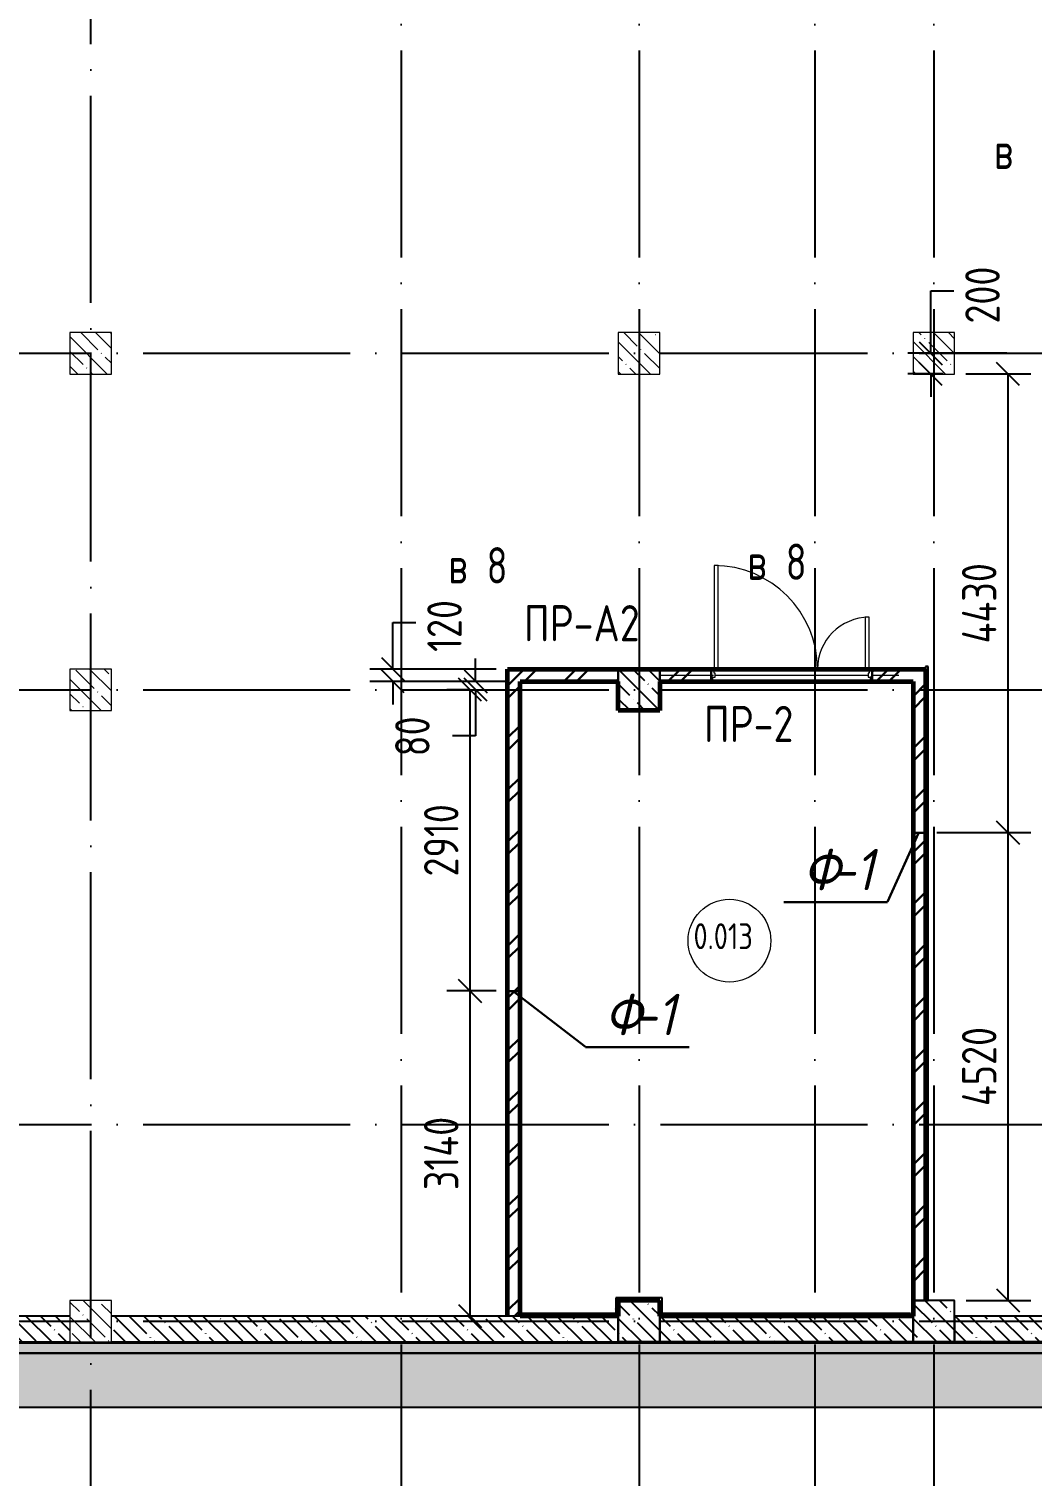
# Model space of a CAD drawing. Header units: millimetres. Extents: x -592259 to 288321, y -552984 to 293768.
# Drawn here: x 85201 to 94897, y 139815 to 153794 of the extents above; entities that cross this region are included whole.
import ezdxf

# ---------------------------------------------------------------- set-up
doc = ezdxf.new("R2010")
doc.units = ezdxf.units.MM
doc.linetypes.add('ADSK_Линия сетки', pattern=[2500, 2000, -250, 0, -250])
doc.layers.get('Defpoints').update_dxf_attribs({"color": 250})
for name, color, linetype, lineweight in [('0) Расчет', 250, 'Continuous', 60), ('0.2) Кирпич', 30, 'Continuous', 30), ('2.1)Фарх 2 выполн.', 160, 'Continuous', 30), ('3) Перемычки готовы', 3, 'Continuous', 30), ('4.1.3) Штук  3.1 вып по кирп подвал.', 6, 'Continuous', 60), ('A-ANNO-DIMS', 250, 'Continuous', 9), ('A-AREA-IDEN', 250, 'Continuous', 9), ('A-DETL-2', 250, 'Continuous', 5), ('A-DETL-GENF-1', 250, 'Continuous', 5), ('A-DOOR', 250, 'Continuous', 5), ('A-DOOR-1', 250, 'Continuous', 13), ('A-DOOR-FRAM', 250, 'Continuous', 5), ('A-FLOR-1', 250, 'Continuous', 5), ('A-GENM-1', 250, 'Continuous', 5), ('A-WALL', 250, 'Continuous', 9), ('A-WALL-1', 250, 'Continuous', 50), ('A-WALL-2', 250, 'Continuous', 5), ('A-WALL-3', 250, 'Continuous', 13), ('A-WALL-FNSH-1', 250, 'Continuous', 5), ('G-ANNO-SYMB-3', 250, 'Continuous', 9), ('I-WALL-1', 250, 'Continuous', 5), ('S-COLS-1', 250, 'Continuous', 5), ('S-COLS-2', 250, 'Continuous', 5), ('Оси-1', 250, 'ADSK_Линия сетки', 9)]:
    doc.layers.add(name, color=color, linetype=linetype, lineweight=lineweight)
doc.styles.add('GOST Common_2', font='', dxfattribs={"width": 0.8, "height": 350})
doc.styles.add('ISOCPEUR', font='isocpeur.ttf', dxfattribs={"width": 0.8, "height": 100})
doc.styles.add('ISOCPEUR_I', font='isocpeui.ttf', dxfattribs={"width": 0.9, "height": 12.5})
doc.styles.add('ISOCPEUR_I_1', font='ГОСТ тип А.ttf', dxfattribs={"height": 2500})
doc.styles.get("Standard").update_dxf_attribs({"font": 'ГОСТ тип А.ttf'})
doc.styles.get('GOST Common_2').set_extended_font_data('GOST Common')
doc.dimstyles.new('А3', dxfattribs={"dimtxt": 333, "dimasz": 222, "dimexe": 222, "dimexo": 111, "dimgap": 111, "dimtad": 1, "dimtoh": 1, "dimdec": 0, "dimrnd": 0.0015, "dimzin": 0, "dimdsep": 46, "dimtxsty": 'Standard', "dimblk": 'OBLIQUE', "dimcen": 0, "dimclrd": 7, "dimclre": 7, "dimclrt": 7, "dimadec": 0, "dimazin": 0, "dimtfac": 1, "dimtdec": 0, "dimtofl": 0, "dimtmove": 0, "dimatfit": 3, "dimfxl": 1, "dimtolj": 1, "dimtzin": 0, "dimarcsym": 0})
pattern_1 = [(45, (10997.54, 114885.93), (-251.4472, 251.4472), []), (45, (10997.54, 115266.93), (-251.4472, 251.4472), [])]
pattern_2 = [(135, (10997.54, 114885.93), (-142.5612, -142.5612), []), (135, (11140.1, 114885.93), (-142.5612, -142.5612), [252.016, -50.403, 3.353, -47.05])]
pattern_3 = [(135, (10997.54, 114885.93), (-75.43415, -75.43415), [106.68, -17.78, 3.556, -17.78]), (135, (10997.54, 114961.31), (-75.43415, -75.43415), []), (50, (10997.54, 114885.93), (127.52922, -11.15758), [13.335, -146.685]), (355, (10997.54, 114885.93), (-24.66966, 133.74002), [10.668, -117.348]), (100.451, (11008.16, 114885), (102.85973, 122.58178), [11.333, -124.663]), (46.184, (10997.54, 114921.49), (189.75516, -29.43036), [20.002, -220.027]), (96.636, (11013.35, 114919.03), (166.1822, 173.1996), [17, -186.995]), (351.184, (10997.54, 114921.49), (166.18393, 173.19757), [16.002, -176.022]), (21, (11015.32, 114912.6), (106.13027, -71.58603), [13.335, -146.685]), (326, (11015.32, 114912.6), (43.26188, 128.93175), [10.668, -117.348]), (71.451, (11024.16, 114906.63), (149.39198, 57.34505), [11.333, -124.663]), (37.5, (10997.537, 114885.926), (2.162228, 59.188357), [3.353, -112.573, 3.353, -115.773, -117.792]), (37.5, (10997.537, 114885.926), (2.162228, 59.188357), [-235.052, 3.353, -114.44]), (7.5, (10997.54, 114885.926), (46.773857, 70.126152), [3.353, -64.567, 3.353, -109.906, -44.894]), (7.5, (10997.54, 114885.926), (46.773857, 70.126152), [-181.178, 3.353, -41.542]), (327.5, (10957.89, 114885.926), (94.91367, -4.010093), [3.353, -41.097, 3.353, -135.331, -184.023]), (327.5, (10957.89, 114885.926), (94.91367, -4.010093), [-183.134, 3.353, -180.67]), (317.5, (10940.11, 114885.926), (103.69057, 17.79882), [3.353, -54.432, 3.353, -88.748, -130.683]), (317.5, (10940.11, 114885.926), (103.69057, 17.79882), [-149.885, 3.353, -127.33])]

# ---------------------------------------------------------------- blocks, each defined once
blk = doc.blocks.new('Дверь_СКБ_2Ст - СОШ_Дв_1570_1550_x2100h _пр_ завертка-35617996-АР1_Кладочный план подвала_ Блок 2_ 3')
at = {"layer": 'A-DOOR'}
h = blk.add_hatch(dxfattribs=at)
h.set_pattern_fill('FP_10', color=256, style=0, pattern_type=2)
h.set_pattern_definition([(135, (1501.41, 124.685), (-14.14214, -14.14214), []), (225, (1501.41, 124.685), (14.14214, -14.14214), [])])
h.paths.add_polyline_path([(797.5, 60), (787.5, 60), (787.5, -60), (797.5, -60)])
at = {"layer": 'A-DOOR-FRAM'}
h = blk.add_hatch(dxfattribs=at)
h.set_pattern_fill('FP_11', color=256, style=0, pattern_type=2)
h.set_pattern_definition([(45, (-621.384, 124.685), (-14.1421, 14.1421), []), (135, (-621.384, 124.685), (-14.1421, -14.1421), [])])
h.paths.add_polyline_path([(-762.5, 60), (-772.5, 60), (-772.5, -60), (-762.5, -60)])
at = {"layer": 'A-DOOR'}
for centre, radius, start, end in [((-737.5, 60), 1000, 0, 90), ((762.5, 60), 500, 90, 180)]:
    blk.add_arc(centre, radius, start, end, dxfattribs=at)
at = {"layer": 'A-DOOR-1'}
for p, q in [((-737.5, 1060), (-737.5, 60)), ((-697.5, 1060), (-737.5, 1060)), ((-697.5, 60), (-697.5, 1060)), ((762.5, 560), (722.5, 560)), ((722.5, 560), (722.5, 60)), ((762.5, 60), (762.5, 560)), ((-737.5, 60), (-697.5, 60)), ((722.5, 60), (762.5, 60))]:
    blk.add_line(p, q, dxfattribs=at)
at = {"layer": 'A-DOOR-FRAM'}
for p, q in [((-747.5, 68), (-817.5, 68)), ((-817.5, 68), (-817.5, 60)), ((-817.5, 60), (-747.5, 60)), ((-762.5, 60), (-772.5, 60)), ((-772.5, 60), (-772.5, -60)), ((-737.5, 60), (-762.5, 60)), ((-762.5, 60), (-762.5, -20)), ((-762.5, -60), (-762.5, 60)), ((-747.5, 60), (-747.5, 68)), ((-737.5, 20), (-737.5, 60)), ((-727.5, 20), (-737.5, 20)), ((-727.5, -20), (-727.5, 20)), ((762.5, 20), (752.5, 20)), ((752.5, 20), (752.5, -20)), ((762.5, 60), (762.5, 20)), ((787.5, 60), (762.5, 60)), ((842.5, 68), (772.5, 68)), ((772.5, 68), (772.5, 60)), ((772.5, 60), (842.5, 60)), ((787.5, -20), (787.5, 60)), ((797.5, 60), (787.5, 60)), ((787.5, 60), (787.5, -60)), ((797.5, -60), (797.5, 60)), ((842.5, 60), (842.5, 68)), ((-747.5, -60), (-817.5, -60)), ((-817.5, -60), (-817.5, -68)), ((-817.5, -68), (-747.5, -68)), ((-772.5, -60), (-762.5, -60)), ((-762.5, -20), (-727.5, -20)), ((-747.5, -20), (-762.5, -20)), ((-762.5, -20), (-762.5, -60)), ((-762.5, -60), (-747.5, -60)), ((-747.5, -60), (-747.5, -20)), ((-747.5, -68), (-747.5, -60)), ((752.5, -20), (787.5, -20)), ((787.5, -20), (772.5, -20)), ((772.5, -20), (772.5, -60)), ((772.5, -60), (787.5, -60)), ((842.5, -60), (772.5, -60)), ((772.5, -60), (772.5, -68)), ((772.5, -68), (842.5, -68)), ((787.5, -60), (787.5, -20)), ((787.5, -60), (797.5, -60)), ((842.5, -68), (842.5, -60))]:
    blk.add_line(p, q, dxfattribs=at)
blk = doc.blocks.new('BSC_Колонна _Прямоугольная - 400x400-V11-АР1_Кладочный план подвала_ Блок 2_ 3')
at = {"layer": 'S-COLS-2'}
h = blk.add_hatch(dxfattribs=at)
h.set_pattern_fill('FP_23', color=256, style=0, pattern_type=2)
h.set_pattern_definition([(135, (-80100, -35775), (-142.5612, -142.5612), []), (135, (-79957.44, -35775), (-142.5612, -142.5612), [252.016, -50.403, 3.353, -47.05])])
h.paths.add_polyline_path([(-200, -200), (200, -200), (200, 200), (-200, 200)])
at = {"layer": 'S-COLS-1'}
for p, q in [((200, 200), (-200, 200)), ((-200, 200), (-200, -200)), ((200, -200), (200, 200)), ((-200, -200), (200, -200))]:
    blk.add_line(p, q, dxfattribs=at)
blk = doc.blocks.new('BSC_Колонна _Прямоугольная - 400x400-V41-АР1_Кладочный план подвала_ Блок 2_ 3')
at = {"layer": 'S-COLS-2'}
h = blk.add_hatch(dxfattribs=at)
h.set_pattern_fill('FP_53', color=256, style=0, pattern_type=2)
h.set_pattern_definition([(135, (-74800, -35775), (-142.5612, -142.5612), []), (135, (-74657.44, -35775), (-142.5612, -142.5612), [252.016, -50.403, 3.353, -47.05])])
h.paths.add_polyline_path([(-200, -200), (200, -200), (200, 200), (-200, 200)])
at = {"layer": 'S-COLS-1'}
for p, q in [((200, 200), (-200, 200)), ((-200, 200), (-200, -200)), ((200, -200), (200, 200)), ((-200, -200), (200, -200))]:
    blk.add_line(p, q, dxfattribs=at)
blk = doc.blocks.new('BSC_Колонна _Прямоугольная - 400x400-V42-АР1_Кладочный план подвала_ Блок 2_ 3')
at = {"layer": 'S-COLS-2'}
h = blk.add_hatch(dxfattribs=at)
h.set_pattern_fill('FP_54', color=256, style=0, pattern_type=2)
h.set_pattern_definition([(135, (-74800, -32524.97), (-142.5612, -142.5612), []), (135, (-74657.44, -32524.97), (-142.5612, -142.5612), [252.016, -50.403, 3.353, -47.05])])
h.paths.add_polyline_path([(-200, -200), (200, -200), (200, 200), (-200, 200)])
at = {"layer": 'S-COLS-1'}
for p, q in [((200, 200), (-200, 200)), ((-200, 200), (-200, -200)), ((200, -200), (200, 200)), ((-200, -200), (200, -200))]:
    blk.add_line(p, q, dxfattribs=at)
blk = doc.blocks.new('BSC_Колонна _Прямоугольная - 400x400-V66-АР1_Кладочный план подвала_ Блок 2_ 3')
at = {"layer": 'S-COLS-2'}
h = blk.add_hatch(dxfattribs=at)
h.set_pattern_fill('FP_78', color=256, style=0, pattern_type=2)
h.set_pattern_definition([(135, (-74800, -26425), (-142.5612, -142.5612), []), (135, (-74657.44, -26425), (-142.5612, -142.5612), [252.016, -50.403, 3.353, -47.05])])
h.paths.add_polyline_path([(-200, -200), (200, -200), (200, 200), (-200, 200)])
at = {"layer": 'S-COLS-1'}
for p, q in [((200, 200), (-200, 200)), ((-200, 200), (-200, -200)), ((200, -200), (200, 200)), ((-200, -200), (200, -200))]:
    blk.add_line(p, q, dxfattribs=at)
blk = doc.blocks.new('BSC_Колонна _Прямоугольная - 400x400-V72-АР1_Кладочный план подвала_ Блок 2_ 3')
at = {"layer": 'S-COLS-2'}
h = blk.add_hatch(dxfattribs=at)
h.set_pattern_fill('FP_84', color=256, style=0, pattern_type=2)
h.set_pattern_definition([(135, (-82949.95, -35775), (-142.5612, -142.5612), []), (135, (-82807.38, -35775), (-142.5612, -142.5612), [252.016, -50.403, 3.353, -47.05])])
h.paths.add_polyline_path([(-200, -200), (200, -200), (200, 200), (-200, 200)])
at = {"layer": 'S-COLS-1'}
for p, q in [((200, 200), (-200, 200)), ((-200, 200), (-200, -200)), ((200, -200), (200, 200)), ((-200, -200), (200, -200))]:
    blk.add_line(p, q, dxfattribs=at)
blk = doc.blocks.new('ADSK_КолоннаНесущая_Швеллер_Гнутый_ГОСТ 8278-83 - 140х60х5_таб_1-32331390-АР1_Кладочный план подвала_ Блок 2_ 3')
at = {"layer": 'S-COLS-1'}
for p, q in [((-16.2, 58), (-16.2, -58)), ((-11.2, -58), (-11.2, 58)), ((43.8, 70), (-4.2, 70)), ((-4.2, 65), (43.8, 65)), ((43.8, 65), (43.8, 70)), ((43.8, -65), (-4.2, -65)), ((-4.2, -70), (43.8, -70)), ((43.8, -70), (43.8, -65))]:
    blk.add_line(p, q, dxfattribs=at)
for centre, radius, start, end in [((-4.2, 58), 12, 90, 180), ((-4.2, 58), 7, 90, 180), ((-4.2, -58), 12, 180, 270), ((-4.2, -58), 7, 180, 270)]:
    blk.add_arc(centre, radius, start, end, dxfattribs=at)
blk = doc.blocks.new('Ом_Арматурная перемычка - A1-0_4У-32788954-АР1_Кладочный план подвала_ Блок 2_ 3')
at = {"layer": 'A-GENM-1'}
blk.add_line((-75, 0), (445, 0), dxfattribs=at)
blk = doc.blocks.new('Ом_Перемычка из уголков - A1-1_57 63x100x6-34134791-АР1_Кладочный план подвала_ Блок 2_ 3')
at = {"layer": 'A-GENM-1'}
for p, q in [((-910, 0), (-660, 0)), ((-615, 0), (865, 0)), ((910, 0), (1160, 0))]:
    blk.add_line(p, q, dxfattribs=at)
blk = doc.blocks.new('AAR_СКБ_Марка_Помещения - Номер-17325395-АР1_Кладочный план подвала_ Блок 2_ 3')
at = {"layer": 'A-AREA-IDEN'}
blk.add_circle((0, 1.5), 4, dxfattribs=at)
blk = doc.blocks.new('_Oblique')
at = {"color": 0, "linetype": 'ByBlock', "lineweight": -2}
blk.add_line((-0.5, -0.5), (0.5, 0.5), dxfattribs=at)
blk = doc.blocks.new('*D5186')
at = {"layer": 'A-ANNO-DIMS', "color": 7, "lineweight": -2, "transparency": 16777216}
for p, q in [((88718, 147611), (88718, 148059)), ((88718, 148059), (88940, 148059)), ((89716, 147611), (88496, 147611)), ((89836, 147491), (88496, 147491)), ((88718, 147491), (88718, 147269))]:
    blk.add_line(p, q, dxfattribs=at)
at = {"layer": 'Defpoints', "color": 0, "transparency": 16777216}
for p in [(88718, 147491), (89827, 147611), (89947, 147491)]:
    blk.add_point(p, dxfattribs=at)
at = {"layer": 'A-ANNO-DIMS', "color": 7, "lineweight": -2, "transparency": 16777216, "xscale": 222, "yscale": 222, "zscale": 222}
for p, rotation in [((88718, 147611), 270), ((88718, 147491), 90)]:
    blk.add_blockref('_Oblique', p, dxfattribs=dict(at, rotation=rotation))
at = {"layer": 'A-ANNO-DIMS', "color": 7, "lineweight": -2, "transparency": 16777216, "insert": (89051, 147776), "char_height": 333, "width": 1.68, "attachment_point": 1, "rotation": 90, "line_spacing_factor": 1.022761}
blk.add_mtext('\\A1;120', dxfattribs=at)
blk = doc.blocks.new('*D5187')
at = {"layer": 'A-ANNO-DIMS', "color": 7, "lineweight": -2, "transparency": 16777216}
for p, q in [((89518, 147491), (89518, 147713)), ((89836, 147491), (89296, 147491)), ((89452, 147411), (89296, 147411)), ((89518, 147411), (89518, 146967)), ((89518, 146967), (89296, 146967))]:
    blk.add_line(p, q, dxfattribs=at)
at = {"layer": 'Defpoints', "color": 0, "transparency": 16777216}
for p in [(89947, 147491), (89518, 147411), (89563, 147411)]:
    blk.add_point(p, dxfattribs=at)
at = {"layer": 'A-ANNO-DIMS', "color": 7, "lineweight": -2, "transparency": 16777216, "xscale": 222, "yscale": 222, "zscale": 222}
for p, rotation in [((89518, 147491), 270), ((89518, 147411), 90)]:
    blk.add_blockref('_Oblique', p, dxfattribs=dict(at, rotation=rotation))
at = {"layer": 'A-ANNO-DIMS', "color": 7, "lineweight": -2, "transparency": 16777216, "insert": (88741, 146767), "char_height": 333, "width": 1.24, "attachment_point": 1, "rotation": 90, "line_spacing_factor": 1.022761}
blk.add_mtext('\\A1;80', dxfattribs=at)
blk = doc.blocks.new('*D5188')
at = {"layer": 'A-ANNO-DIMS', "color": 7, "lineweight": -2, "transparency": 16777216}
for p, q in [((89452, 147411), (89241, 147411)), ((89463, 147411), (89463, 144501)), ((89718, 144501), (89241, 144501))]:
    blk.add_line(p, q, dxfattribs=at)
at = {"layer": 'Defpoints', "color": 0, "transparency": 16777216}
for p in [(89563, 147411), (89463, 144501), (89829, 144501)]:
    blk.add_point(p, dxfattribs=at)
at = {"layer": 'A-ANNO-DIMS', "color": 7, "lineweight": -2, "transparency": 16777216, "xscale": 222, "yscale": 222, "zscale": 222}
for p, rotation in [((89463, 147411), 90), ((89463, 144501), 270)]:
    blk.add_blockref('_Oblique', p, dxfattribs=dict(at, rotation=rotation))
at = {"layer": 'A-ANNO-DIMS', "color": 7, "lineweight": -2, "transparency": 16777216, "insert": (89186, 145956), "char_height": 333, "width": 2.3, "attachment_point": 5, "rotation": 90}
blk.add_mtext('\\A1;2910', dxfattribs=at)
blk = doc.blocks.new('*D5189')
at = {"layer": 'A-ANNO-DIMS', "color": 7, "lineweight": -2, "transparency": 16777216}
for p, q in [((89718, 144501), (89241, 144501)), ((89463, 144501), (89463, 141361)), ((89452, 141361), (89241, 141361))]:
    blk.add_line(p, q, dxfattribs=at)
at = {"layer": 'Defpoints', "color": 0, "transparency": 16777216}
for p in [(89829, 144501), (89463, 141361), (89563, 141361)]:
    blk.add_point(p, dxfattribs=at)
at = {"layer": 'A-ANNO-DIMS', "color": 7, "lineweight": -2, "transparency": 16777216, "xscale": 222, "yscale": 222, "zscale": 222}
for p, rotation in [((89463, 144501), 90), ((89463, 141361), 270)]:
    blk.add_blockref('_Oblique', p, dxfattribs=dict(at, rotation=rotation))
at = {"layer": 'A-ANNO-DIMS', "color": 7, "lineweight": -2, "transparency": 16777216, "insert": (89186, 142931), "char_height": 333, "width": 2.38, "attachment_point": 5, "rotation": 90}
blk.add_mtext('\\A1;3140', dxfattribs=at)
blk = doc.blocks.new('*D5190')
at = {"layer": 'A-ANNO-DIMS', "color": 7, "lineweight": -2, "transparency": 16777216}
for p, q in [((93918, 150661), (93918, 151264)), ((93918, 151264), (94140, 151264)), ((94652, 150661), (93696, 150661)), ((94036, 150461), (93696, 150461)), ((93918, 150461), (93918, 150239))]:
    blk.add_line(p, q, dxfattribs=at)
at = {"layer": 'Defpoints', "color": 0, "transparency": 16777216}
for p in [(94763, 150661), (93918, 150461), (94147, 150461)]:
    blk.add_point(p, dxfattribs=at)
at = {"layer": 'A-ANNO-DIMS', "color": 7, "lineweight": -2, "transparency": 16777216, "xscale": 222, "yscale": 222, "zscale": 222}
for p, rotation in [((93918, 150661), 270), ((93918, 150461), 90)]:
    blk.add_blockref('_Oblique', p, dxfattribs=dict(at, rotation=rotation))
at = {"layer": 'A-ANNO-DIMS', "color": 7, "lineweight": -2, "transparency": 16777216, "insert": (94251, 150948), "char_height": 333, "width": 1.86, "attachment_point": 1, "rotation": 90, "line_spacing_factor": 1.022761}
blk.add_mtext('\\A1;200', dxfattribs=at)
blk = doc.blocks.new('*D5191')
at = {"layer": 'A-ANNO-DIMS', "color": 7, "lineweight": -2, "transparency": 16777216}
for p, q in [((94258, 150461), (94885, 150461)), ((94663, 150461), (94663, 146031)), ((93976, 146031), (94885, 146031))]:
    blk.add_line(p, q, dxfattribs=at)
at = {"layer": 'Defpoints', "color": 0, "transparency": 16777216}
for p in [(94147, 150461), (93865, 146031), (94663, 146031)]:
    blk.add_point(p, dxfattribs=at)
at = {"layer": 'A-ANNO-DIMS', "color": 7, "lineweight": -2, "transparency": 16777216, "xscale": 222, "yscale": 222, "zscale": 222}
for p, rotation in [((94663, 150461), 90), ((94663, 146031), 270)]:
    blk.add_blockref('_Oblique', p, dxfattribs=dict(at, rotation=rotation))
at = {"layer": 'A-ANNO-DIMS', "color": 7, "lineweight": -2, "transparency": 16777216, "insert": (94386, 148246), "char_height": 333, "width": 2.65, "attachment_point": 5, "rotation": 90}
blk.add_mtext('\\A1;4430', dxfattribs=at)
blk = doc.blocks.new('*D5192')
at = {"layer": 'A-ANNO-DIMS', "color": 7, "lineweight": -2, "transparency": 16777216}
for p, q in [((93976, 146031), (94885, 146031)), ((94663, 146031), (94663, 141511)), ((94259, 141511), (94885, 141511))]:
    blk.add_line(p, q, dxfattribs=at)
at = {"layer": 'Defpoints', "color": 0, "transparency": 16777216}
for p in [(93865, 146031), (94148, 141511), (94663, 141511)]:
    blk.add_point(p, dxfattribs=at)
at = {"layer": 'A-ANNO-DIMS', "color": 7, "lineweight": -2, "transparency": 16777216, "xscale": 222, "yscale": 222, "zscale": 222}
for p, rotation in [((94663, 146031), 90), ((94663, 141511), 270)]:
    blk.add_blockref('_Oblique', p, dxfattribs=dict(at, rotation=rotation))
at = {"layer": 'A-ANNO-DIMS', "color": 7, "lineweight": -2, "transparency": 16777216, "insert": (94386, 143771), "char_height": 333, "width": 2.57, "attachment_point": 5, "rotation": 90}
blk.add_mtext('\\A1;4520', dxfattribs=at)

msp = doc.modelspace()

# ---------------------------------------------------------------- hatches: boundary and pattern name
at = {"layer": '0.2) Кирпич'}
h = msp.add_hatch(dxfattribs=at)
h.set_pattern_fill('FP_2', color=256, style=0, pattern_type=2)
h.set_pattern_definition(pattern_1)
h.paths.add_polyline_path([(89827.4838, 141360.9267), (89947.4838, 141360.9267), (89947.4838, 147610.8934), (89827.4838, 147610.8934), (89827.4838, 142849.7617)])
h = msp.add_hatch(dxfattribs=at)
h.set_pattern_fill('FP_2', color=256, style=0, pattern_type=2)
h.set_pattern_definition(pattern_1)
h.paths.add_polyline_path([(93357.4838, 147490.8934), (93747.4838, 147490.8934), (93747.4838, 147610.8934), (93357.4838, 147610.8934)])
h.paths.add_polyline_path([(89947.4838, 147490.8934), (90897.5374, 147490.8934), (90897.5374, 147610.8934), (89947.4838, 147610.8934)])
h.paths.add_polyline_path([(91297.5374, 147490.8934), (91787.4838, 147490.8934), (91787.4838, 147610.8934), (91297.5374, 147610.8934)])
h = msp.add_hatch(dxfattribs=at)
h.set_pattern_fill('FP_2', color=256, style=0, pattern_type=2)
h.set_pattern_definition(pattern_1)
h.paths.add_polyline_path([(93747.4838, 141510.9262), (93867.4838, 141510.9262), (93867.4838, 147610.8934), (93747.4838, 147610.8934), (93747.4838, 142849.7617)])
at = {"layer": 'A-DETL-GENF-1', "lineweight": -2}
h = msp.add_hatch(dxfattribs=at)
h.set_pattern_fill('FP_124', color=256, style=0, pattern_type=2)
h.set_pattern_definition([(135, (11421.8, 114885.93), (-424.26407, 3e-14), [600, 0, 0, 0]), (45, (10997.54, 114885.93), (-424.26407, 0), [600, 0, 0, 0]), (45, (10997.54, 115098.06), (-424.26407, 0), [150, -450]), (135, (11315.74, 115204.12), (-424.26407, 3e-14), [150, -450]), (45, (11315.74, 114992), (-424.26407, 0), [150, -450]), (135, (11209.67, 114885.93), (-424.26407, 3e-14), [150, -450])])
h.paths.add_polyline_path([(164577.5167, 114080.9267), (164577.5167, 174490.9262), (146867.5374, 174490.9262), (146867.5253, 174090.9262), (132367.5473, 174090.9262), (132367.5473, 172390.9267), (129627.538, 172390.9267), (129627.538, 174090.9262), (120727.5383, 174090.9262), (120727.5383, 174490.9262), (87962.538, 174490.9262), (87962.538, 174090.9267), (84292.5374, 174090.9267), (84292.5374, 171140.9262), (81177.5374, 171140.9262), (81177.5374, 174090.9267), (78864.3215, 174090.9267), (78864.3215, 173570.9267), (80657.5374, 173570.9267), (80657.5374, 170620.9262), (84812.5374, 170620.9262), (84812.5374, 173570.9267), (88482.538, 173570.9267), (88482.538, 173970.9262), (120207.5383, 173970.9262), (120207.5383, 173570.9262), (129107.538, 173570.9262), (129107.538, 171870.9267), (132887.5473, 171870.9267), (132887.5473, 173570.9262), (147387.5374, 173570.9262), (147387.5374, 173970.9262), (164057.5167, 173970.9262), (164057.5167, 114600.9267), (147387.5977, 114600.9267), (147387.5977, 127320.9262), (136557.5374, 127320.9262), (136557.5374, 124800.9267), (124737.538, 124800.9267), (124737.538, 133800.9262), (115587.538, 133800.9262), (115587.538, 141000.9267), (80187.5374, 141000.9267), (80187.5374, 158100.9262), (78864.3215, 158100.9262), (78864.3215, 157580.9262), (79667.5374, 157580.9262), (79667.5374, 140480.9267), (115067.538, 140480.9267), (115067.538, 133280.9262), (124217.538, 133280.9262), (124217.538, 124280.9267), (137077.5374, 124280.9267), (137077.5374, 126800.9262), (146867.5977, 126800.9262), (146867.5977, 114080.9267), (159660.2072, 114080.9267)])
at = {"layer": 'A-WALL', "lineweight": -2}
msp.add_hatch(color=256, dxfattribs=at).paths.add_polyline_path([(115589.538, 141102.9267), (115689.538, 141102.9267), (115689.538, 141110.9267), (80289.5374, 141110.9262), (80289.5374, 141102.9267), (115587.538, 141102.9267)])
at = {"layer": 'A-WALL-2', "lineweight": -2}
h = msp.add_hatch(dxfattribs=at)
h.set_pattern_fill('FP_3', color=256, style=0, pattern_type=2)
h.set_pattern_definition([(0, (10997.54, 114885.926), (120.968, 69.841), [80.645, -161.29]), (120, (10997.54, 114885.926), (-120.96808, 69.84086), [80.645, -161.29]), (60, (10997.54, 114885.926), (-8e-05, 139.68186), [0, -161.29, 80.645, 0])])
h.paths.add_polyline_path([(115589.538, 141002.9267), (115589.538, 141102.9267), (80189.5374, 141102.9267), (80189.5374, 141002.9267), (115587.538, 141002.9267)])
at = {"layer": 'I-WALL-1', "lineweight": -2}
h = msp.add_hatch(dxfattribs=at)
h.set_pattern_fill('FP_122', color=256, style=0, pattern_type=2)
h.set_pattern_definition(pattern_3)
h.paths.add_polyline_path([(93892.4838, 141510.9262), (93892.4838, 147635.8934), (93867.4838, 147635.8934), (93867.4838, 141510.9262)])
h = msp.add_hatch(dxfattribs=at)
h.set_pattern_fill('FP_122', color=256, style=0, pattern_type=2)
h.set_pattern_definition(pattern_3)
h.paths.add_polyline_path([(91297.5374, 141510.9262), (91297.5374, 141535.9262), (90872.5374, 141535.9262), (90872.5374, 141510.9262), (90897.5374, 141510.9262)])
h = msp.add_hatch(dxfattribs=at)
h.set_pattern_fill('FP_122', color=256, style=0, pattern_type=2)
h.set_pattern_definition(pattern_3)
h.paths.add_polyline_path([(90897.5374, 141385.9267), (90897.5374, 141510.9262), (90872.5374, 141510.9262), (90872.5374, 141385.9267)])
h = msp.add_hatch(dxfattribs=at)
h.set_pattern_fill('FP_122', color=256, style=0, pattern_type=2)
h.set_pattern_definition(pattern_3)
h.paths.add_polyline_path([(91322.5374, 141360.9267), (91322.5374, 141535.9262), (91297.5374, 141535.9262), (91297.5374, 141360.9267)])
h = msp.add_hatch(dxfattribs=at)
h.set_pattern_fill('FP_1', color=256, style=0, pattern_type=2)
h.set_pattern_definition(pattern_2)
h.paths.add_polyline_path([(85597.5374, 141110.9267), (85597.5374, 141360.9267), (80697.5374, 141360.9267), (80697.5374, 141110.9267)])
h = msp.add_hatch(dxfattribs=at)
h.set_pattern_fill('FP_1', color=256, style=0, pattern_type=2)
h.set_pattern_definition(pattern_2)
h.paths.add_polyline_path([(90897.5374, 141110.9267), (90897.5374, 141360.9267), (85997.5374, 141360.9267), (85997.5374, 141110.9267), (89637.1062, 141110.9267)])
h = msp.add_hatch(dxfattribs=at)
h.set_pattern_fill('FP_122', color=256, style=0, pattern_type=2)
h.set_pattern_definition(pattern_3)
h.paths.add_polyline_path([(89972.4838, 141360.9267), (90897.5374, 141360.9267), (90897.5374, 141385.9267), (89972.4838, 141385.9267)])
h = msp.add_hatch(dxfattribs=at)
h.set_pattern_fill('FP_1', color=256, style=0, pattern_type=2)
h.set_pattern_definition(pattern_2)
h.paths.add_polyline_path([(93747.5376, 141110.9267), (93747.5376, 141360.9267), (91297.5374, 141360.9267), (91297.5374, 141110.9267), (92330.3024, 141110.9267)])
h = msp.add_hatch(dxfattribs=at)
h.set_pattern_fill('FP_122', color=256, style=0, pattern_type=2)
h.set_pattern_definition(pattern_3)
h.paths.add_polyline_path([(93722.4838, 141360.9267), (93722.4838, 141385.9267), (91322.5374, 141385.9267), (91322.5374, 141360.9267), (92330.3024, 141360.9267)])
h = msp.add_hatch(dxfattribs=at)
h.set_pattern_fill('FP_1', color=256, style=0, pattern_type=2)
h.set_pattern_definition(pattern_2)
h.paths.add_polyline_path([(99447.538, 141110.9267), (99447.538, 141360.9267), (94147.5376, 141360.9267), (94147.5376, 141110.9267), (95023.4986, 141110.9267)])
at = {"layer": 'S-COLS-2', "lineweight": -2}
h = msp.add_hatch(dxfattribs=at)
h.set_pattern_fill('FP_1', color=256, style=0, pattern_type=2)
h.set_pattern_definition(pattern_2)
h.paths.add_polyline_path([(91297.5374, 147210.8934), (91297.5374, 147610.8934), (90897.5374, 147610.8934), (90897.5374, 147210.8934)])
h = msp.add_hatch(dxfattribs=at)
h.set_pattern_fill('FP_1', color=256, style=0, pattern_type=2)
h.set_pattern_definition(pattern_2)
h.paths.add_polyline_path([(90897.5374, 141110.9262), (91297.5374, 141110.9262), (91297.5374, 141510.9262), (90897.5374, 141510.9262), (90897.5374, 141360.9267)])
h = msp.add_hatch(dxfattribs=at)
h.set_pattern_fill('FP_1', color=256, style=0, pattern_type=2)
h.set_pattern_definition(pattern_2)
h.paths.add_polyline_path([(94147.5376, 141110.9262), (94147.5376, 141510.9262), (93747.5376, 141510.9262), (93747.5376, 141110.9262)])

# ---------------------------------------------------------------- linework, layer by layer
at = {"layer": '0) Расчет'}
for points in [[(89827.4838, 141360.9267), (89827.4838, 147610.8934)], [(89947.4838, 147490.8934), (90897.5374, 147490.8934)], [(91297.5374, 147610.8934), (91787.4838, 147610.8934)], [(93357.4838, 147610.8934), (93867.4838, 147610.8934)], [(93747.4838, 147490.8934), (93747.4838, 141510.9262)]]:
    msp.add_lwpolyline(points, dxfattribs=at)
at = {"layer": '0.2) Кирпич'}
for p, q in [((90897.5374, 147610.8934), (89827.4838, 147610.8934)), ((89827.4838, 147610.8934), (89827.4838, 141360.9267)), ((89947.4838, 147490.8934), (90897.5374, 147490.8934)), ((89947.4838, 141360.9267), (89947.4838, 147490.8934)), ((91742.4838, 147610.8934), (91297.5374, 147610.8934)), ((91297.5374, 147490.8934), (91742.4838, 147490.8934)), ((93867.4838, 147610.8934), (93402.4838, 147610.8934)), ((93402.4838, 147490.8934), (93747.4838, 147490.8934)), ((93747.4838, 147490.8934), (93747.4838, 141510.9262)), ((93867.4838, 141510.9262), (93867.4838, 147610.8934))]:
    msp.add_line(p, q, dxfattribs=at)
at = {"layer": '2.1)Фарх 2 выполн.'}
for p, q in [((93798.4542, 146023.7638), (93498.486, 145360.6635)), ((92498.486, 145357.5196), (93498.486, 145357.5196)), ((89884.2639, 144495.2518), (90580.8219, 143960.6635)), ((90580.8219, 143957.5196), (91580.8219, 143957.5196))]:
    msp.add_line(p, q, dxfattribs=at)
at = {"layer": '4.1.3) Штук  3.1 вып по кирп подвал.'}
for p, q in [((89827.4838, 141360.9267), (89827.4838, 147610.8934)), ((89827.4838, 147610.8934), (90897.5374, 147610.8934)), ((89947.4838, 147490.8934), (90897.5374, 147490.8934)), ((89947.4838, 141360.9267), (89947.4838, 147490.8934)), ((91297.5374, 147610.8934), (93867.4838, 147610.8934)), ((91297.5374, 147490.8934), (93747.5376, 147490.8934)), ((93747.5376, 147490.8934), (93747.5376, 141360.9267)), ((93867.4838, 147610.8934), (93867.4838, 141510.9262))]:
    msp.add_line(p, q, dxfattribs=at)
at = {"layer": '4.1.3) Штук  3.1 вып по кирп подвал.', "color": 3}
for p, q in [((90897.5374, 147610.8934), (91297.5374, 147610.8934)), ((90897.5374, 147210.8934), (90897.5374, 147490.8934)), ((91297.5374, 147490.8934), (91297.5374, 147210.8934)), ((91297.5374, 147210.8934), (90897.5374, 147210.8934)), ((91297.5374, 141510.9262), (90897.5374, 141510.9262)), ((90897.5374, 141510.9262), (90897.5374, 141360.9267)), ((91297.5374, 141360.9267), (91297.5374, 141510.9262)), ((90897.5374, 141360.9267), (89947.4838, 141360.9267)), ((93747.5376, 141360.9267), (91297.5374, 141360.9267))]:
    msp.add_line(p, q, dxfattribs=at)
at = {"layer": 'A-DETL-2', "lineweight": -2}
for p, q in [((115587.538, 141000.9267), (80187.5374, 141000.9267)), ((79667.5374, 140480.9267), (115067.538, 140480.9267))]:
    msp.add_line(p, q, dxfattribs=at)
at = {"layer": 'A-FLOR-1', "lineweight": -2}
msp.add_line((93747.4838, 141360.9267), (93747.4838, 141510.9262), dxfattribs=at)
at = {"layer": 'A-WALL-1', "lineweight": -2}
for p, q in [((85597.5374, 141360.9267), (80697.5374, 141360.9267)), ((90897.5374, 141360.9267), (85997.5374, 141360.9267)), ((93747.5376, 141360.9267), (91297.5374, 141360.9267)), ((99447.538, 141360.9267), (94147.5376, 141360.9267)), ((94147.5376, 141360.9267), (94147.5376, 141110.9267)), ((80697.5374, 141110.9267), (85597.5374, 141110.9267)), ((85997.5374, 141110.9267), (90897.5374, 141110.9267)), ((91297.5374, 141110.9267), (93747.5376, 141110.9267)), ((99447.538, 141110.9267), (94147.5376, 141110.9267))]:
    msp.add_line(p, q, dxfattribs=at)
at = {"layer": 'A-WALL-2', "lineweight": -2}
for p, q in [((90897.5374, 147490.8934), (90897.5374, 147610.8934)), ((91297.5374, 147610.8934), (91297.5374, 147490.8934)), ((93747.4838, 141510.9262), (93867.4838, 141510.9262)), ((90897.5374, 141110.9267), (90897.5374, 141360.9267)), ((91297.5374, 141360.9267), (91297.5374, 141110.9267)), ((93747.5376, 141110.9267), (93747.5376, 141360.9267)), ((80187.5374, 141002.9267), (115589.538, 141002.9267))]:
    msp.add_line(p, q, dxfattribs=at)
at = {"layer": 'A-WALL-3', "lineweight": -2}
for p, q in [((80289.5374, 141102.9267), (115689.538, 141102.9267)), ((94147.5376, 141110.9267), (90897.5374, 141110.9267))]:
    msp.add_line(p, q, dxfattribs=at)
at = {"layer": 'A-WALL-FNSH-1', "lineweight": -2}
for p, q in [((93867.4838, 147635.8934), (93867.4838, 147610.8934)), ((93892.4838, 147635.8934), (93867.4838, 147635.8934)), ((93892.4838, 141510.9262), (93892.4838, 147635.8934)), ((91322.5374, 141535.9262), (90872.5374, 141535.9262)), ((90872.5374, 141535.9262), (90872.5374, 141385.9267)), ((90897.5374, 141510.9262), (91297.5374, 141510.9262)), ((90897.5374, 141360.9267), (90897.5374, 141510.9262)), ((91297.5374, 141510.9262), (91297.5374, 141360.9267)), ((91322.5374, 141385.9267), (91322.5374, 141535.9262)), ((93867.4838, 141510.9262), (93892.4838, 141510.9262)), ((90872.5374, 141385.9267), (89972.4838, 141385.9267)), ((89972.4838, 141385.9267), (89972.4838, 141360.9267)), ((93722.4838, 141385.9267), (91322.5374, 141385.9267)), ((93722.4838, 141360.9267), (93722.4838, 141385.9267))]:
    msp.add_line(p, q, dxfattribs=at)
at = {"layer": 'I-WALL-1', "lineweight": -2}
for p, q in [((93332.4838, 147490.8934), (91812.4838, 147490.8934)), ((91862.4838, 147610.8934), (93282.4838, 147610.8934))]:
    msp.add_line(p, q, dxfattribs=at)
at = {"layer": 'S-COLS-1', "lineweight": -2}
for p, q in [((91297.5374, 147610.8934), (90897.5374, 147610.8934)), ((90897.5374, 147610.8934), (90897.5374, 147490.8934)), ((90897.5374, 147490.8934), (90897.5374, 147210.8934)), ((91297.5374, 147490.8934), (91297.5374, 147610.8934)), ((91297.5374, 147210.8934), (91297.5374, 147490.8934)), ((90897.5374, 147210.8934), (91297.5374, 147210.8934)), ((91297.5374, 141510.9262), (90897.5374, 141510.9262)), ((90897.5374, 141510.9262), (90897.5374, 141360.9267)), ((91297.5374, 141360.9267), (91297.5374, 141510.9262)), ((93867.4838, 141510.9262), (93747.5376, 141510.9262)), ((93747.5376, 141510.9262), (93747.5376, 141360.9267)), ((94147.5376, 141510.9262), (93867.4838, 141510.9262)), ((94147.5376, 141110.9262), (94147.5376, 141510.9262)), ((90897.5374, 141360.9267), (90897.5374, 141110.9262)), ((91297.5374, 141110.9262), (91297.5374, 141360.9267)), ((93747.5376, 141360.9267), (93747.5376, 141110.9262)), ((90897.5374, 141110.9262), (91297.5374, 141110.9262)), ((93747.5376, 141110.9262), (94147.5376, 141110.9262))]:
    msp.add_line(p, q, dxfattribs=at)
at = {"layer": 'Оси-1', "lineweight": -2}
for p, q in [((85797.5374, 111147.0862), (85797.5374, 176087.9307)), ((88797.5374, 176087.9307), (88797.5374, 111127.0862)), ((91097.5374, 176087.9307), (91097.5374, 111147.0862)), ((92797.5374, 176087.9307), (92797.5374, 111147.0862)), ((93947.5376, 176087.9307), (93947.5376, 111147.0862)), ((76304.6994, 150660.9262), (165452.1084, 150660.9262)), ((76304.6994, 147410.9266), (166722.1084, 147410.9266)), ((76304.6994, 143210.9266), (166722.1084, 143210.9266)), ((76304.6994, 141310.9262), (165452.1084, 141310.9262))]:
    msp.add_line(p, q, dxfattribs=at)

# ---------------------------------------------------------------- block references
at = {"layer": 'A-AREA-IDEN', "lineweight": -2, "xscale": 99.99999999999993, "yscale": 99.99999999999993, "zscale": 99.99999999999993}
msp.add_blockref('AAR_СКБ_Марка_Помещения - Номер-17325395-АР1_Кладочный план подвала_ Блок 2_ 3', (91971.8641, 144836.2412), dxfattribs=at)
at = {"layer": 'A-DOOR', "lineweight": -2}
msp.add_blockref('Дверь_СКБ_2Ст - СОШ_Дв_1570_1550_x2100h _пр_ завертка-35617996-АР1_Кладочный план подвала_ Блок 2_ 3', (92559.9838, 147550.8934), dxfattribs=at)
at = {"layer": 'A-GENM-1', "lineweight": -2}
for name, p in [('Ом_Арматурная перемычка - A1-0_4У-32788954-АР1_Кладочный план подвала_ Блок 2_ 3', (91372.5374, 147550.8934)), ('Ом_Перемычка из уголков - A1-1_57 63x100x6-34134791-АР1_Кладочный план подвала_ Блок 2_ 3', (92447.4838, 147550.8934))]:
    msp.add_blockref(name, p, dxfattribs=at)
at = {"layer": 'S-COLS-1', "lineweight": -2}
for name, p in [('BSC_Колонна _Прямоугольная - 400x400-V41-АР1_Кладочный план подвала_ Блок 2_ 3', (85797.5374, 150660.9262)), ('BSC_Колонна _Прямоугольная - 400x400-V11-АР1_Кладочный план подвала_ Блок 2_ 3', (91097.5374, 150660.9262)), ('BSC_Колонна _Прямоугольная - 400x400-V72-АР1_Кладочный план подвала_ Блок 2_ 3', (93947.4838, 150660.9262)), ('BSC_Колонна _Прямоугольная - 400x400-V42-АР1_Кладочный план подвала_ Блок 2_ 3', (85797.5374, 147410.8934)), ('BSC_Колонна _Прямоугольная - 400x400-V66-АР1_Кладочный план подвала_ Блок 2_ 3', (85797.5374, 141310.9262))]:
    msp.add_blockref(name, p, dxfattribs=at)
at = {"layer": 'S-COLS-1', "lineweight": -2, "rotation": 90.00000000000004}
for p in [(93807.4838, 146042.1262), (89887.4838, 144512.0934)]:
    msp.add_blockref('ADSK_КолоннаНесущая_Швеллер_Гнутый_ГОСТ 8278-83 - 140х60х5_таб_1-32331390-АР1_Кладочный план подвала_ Блок 2_ 3', p, dxfattribs=at)

# ---------------------------------------------------------------- texts
at = {"layer": '2.1)Фарх 2 выполн.', "char_height": 400, "attachment_point": 1, "style": 'ISOCPEUR_I'}
for s, insert, width in [('\\fISOCPEUR|b0|i1|c204|p34|;Ф', (92680.4663, 145873.6278), 312.658125), ('-1', (92938.4351, 145873.6278), 384.81), ('\\fISOCPEUR|b0|i1|c204|p34|;Ф', (90762.8022, 144473.6278), 312.658125), ('-1', (91020.771, 144473.6278), 384.81)]:
    msp.add_mtext(s, dxfattribs=dict(at, insert=insert, width=width))
at = {"layer": '3) Перемычки готовы', "char_height": 350, "width": 333.502, "attachment_point": 1, "style": 'ISOCPEUR_I_1'}
for s, insert in [('ПР-А2', (89984.1855, 148228.4196)), ('ПР-2', (91723.8725, 147255.1479))]:
    msp.add_mtext(s, dxfattribs=dict(at, insert=insert))
at = {"layer": 'A-AREA-IDEN', "lineweight": -2, "insert": (91624.0399, 145154.9718), "char_height": 250, "width": 800.885812, "attachment_point": 1, "style": 'ISOCPEUR'}
msp.add_mtext('0.013', dxfattribs=at)
at = {"layer": 'G-ANNO-SYMB-3', "lineweight": -2, "char_height": 350, "attachment_point": 1, "style": 'GOST Common_2'}
for s, insert, width in [('\\fGOST Common|b0|i0|c204|p34|;\\W.8;в', (94527.5991, 152791.7939), 243.713), (' 8', (89454.6811, 148787.5763), 359.156), (' 8', (92345.856, 148822.3754), 359.156), ('\\fGOST Common|b0|i0|c204|p34|;\\W.8;в', (89253.5977, 148787.5763), 243.713), ('\\fGOST Common|b0|i0|c204|p34|;\\W.8;в', (92144.7726, 148822.3754), 243.713)]:
    msp.add_mtext(s, dxfattribs=dict(at, insert=insert, width=width))

# ---------------------------------------------------------------- dimensions: what is measured, and where the dimension line sits
at = {"layer": 'A-ANNO-DIMS', "lineweight": -2}
for base, p1, p2, picture, middle in [((93918.2141, 150460.9262), (94763.2394, 150660.9262), (94147.4838, 150460.9262), '*D5190', (94473.2141, 151264.4413)), ((88718.3725, 147490.8934), (89827.4838, 147610.8934), (89947.4838, 147490.8934), '*D5186', (89273.3725, 148058.8174)), ((89517.923, 147410.9266), (89947.4838, 147490.8934), (89563.3979, 147410.9266), '*D5187', (88962.923, 146966.9266))]:
    dim = msp.add_linear_dim(base=base, p1=p1, p2=p2, angle=90, dimstyle='А3', dxfattribs=at)
    dim.commit()
    dim.dimension.update_dxf_attribs({"geometry": picture, "text_midpoint": middle, "dimtype": 160, "text_rotation": 90})
for base, p1, p2, picture, middle in [((94663.2545, 146030.9262), (94147.4838, 150460.9262), (93865.4838, 146030.9262), '*D5191', (94385.7545, 148245.9262)), ((89463.413, 144500.8934), (89563.3979, 147410.9266), (89829.4838, 144500.8934), '*D5188', (89185.913, 145955.91)), ((94663.2545, 141510.9262), (93865.4838, 146030.9262), (94147.5376, 141510.9262), '*D5192', (94385.7545, 143770.9262)), ((89463.413, 141360.9267), (89829.4838, 144500.8934), (89563.3979, 141360.9267), '*D5189', (89185.913, 142930.9101))]:
    dim = msp.add_linear_dim(base=base, p1=p1, p2=p2, angle=90, dimstyle='А3', dxfattribs=at)
    dim.commit()
    dim.dimension.update_dxf_attribs({"geometry": picture, "text_midpoint": middle})

doc.saveas('drawing.dxf')
